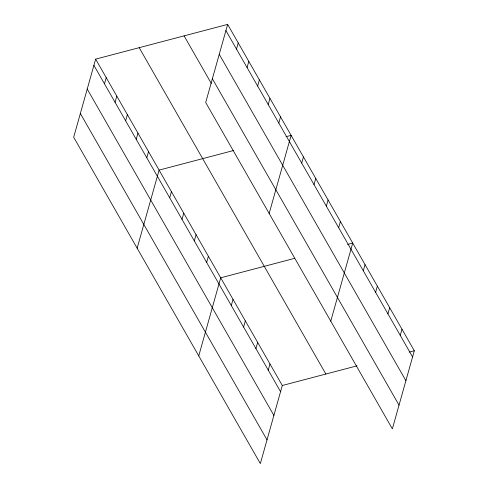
<?xml version="1.0" encoding="UTF-8"?>
<svg xmlns="http://www.w3.org/2000/svg" width="488" height="488" viewBox="0 0 488 488"><rect width="100%" height="100%" fill="white"/><g stroke="black" fill="none" stroke-linecap="round" stroke-linejoin="round"><path stroke-width="0.73" d="M95.642 59.139L73.688 137.238L260.348 463.6L282.302 385.502L95.642 59.139L227.652 24.4L414.312 350.762L392.358 428.86L205.698 102.498L227.652 24.4M104.481 83.814L106.219 77.635M115.058 102.309L116.797 96.124M125.636 120.798L127.374 114.619M136.213 139.293L137.952 133.114M146.79 157.789L148.529 151.609M137.152 248.197L159.106 170.105L233.801 150.444M169.69 197.823L171.422 191.644M182.006 219.362L183.744 213.183M236.491 49.075L238.229 42.895M194.328 240.901L196.066 234.722M247.068 67.57L248.807 61.39M206.644 262.44L208.382 256.261M257.646 86.065L259.384 79.879M268.223 104.554L269.962 98.375M198.75 355.898L220.704 277.8L294.673 258.335M278.8 123.049L280.539 116.87M231.288 305.525L233.02 299.345M269.162 213.463L291.116 135.365L286.035 136.701M243.603 327.064L245.342 320.884M301.7 163.084L303.438 156.904M255.925 348.603L257.658 342.423M314.016 184.623L315.754 178.443M268.241 370.142L269.98 363.963M326.338 206.162L328.076 199.982M338.654 227.707L340.392 221.521M330.76 321.159L352.714 243.067L347.633 244.403M363.298 270.785L365.03 264.606M375.614 292.324L377.352 286.145M387.936 313.863L389.668 307.684M400.251 335.402L401.99 329.223M282.302 385.502L356.99 365.847M409.225 352.104L414.312 350.762M225.913 30.579L412.574 356.948M219.246 54.314L405.9 380.677M212.371 78.763L399.025 405.131M184.092 35.862L211.286 83.418M139.208 47.678L325.862 374.04M93.903 65.319L280.563 391.681M87.236 89.054L273.89 415.416M80.361 113.503L267.015 439.865"/></g></svg>
